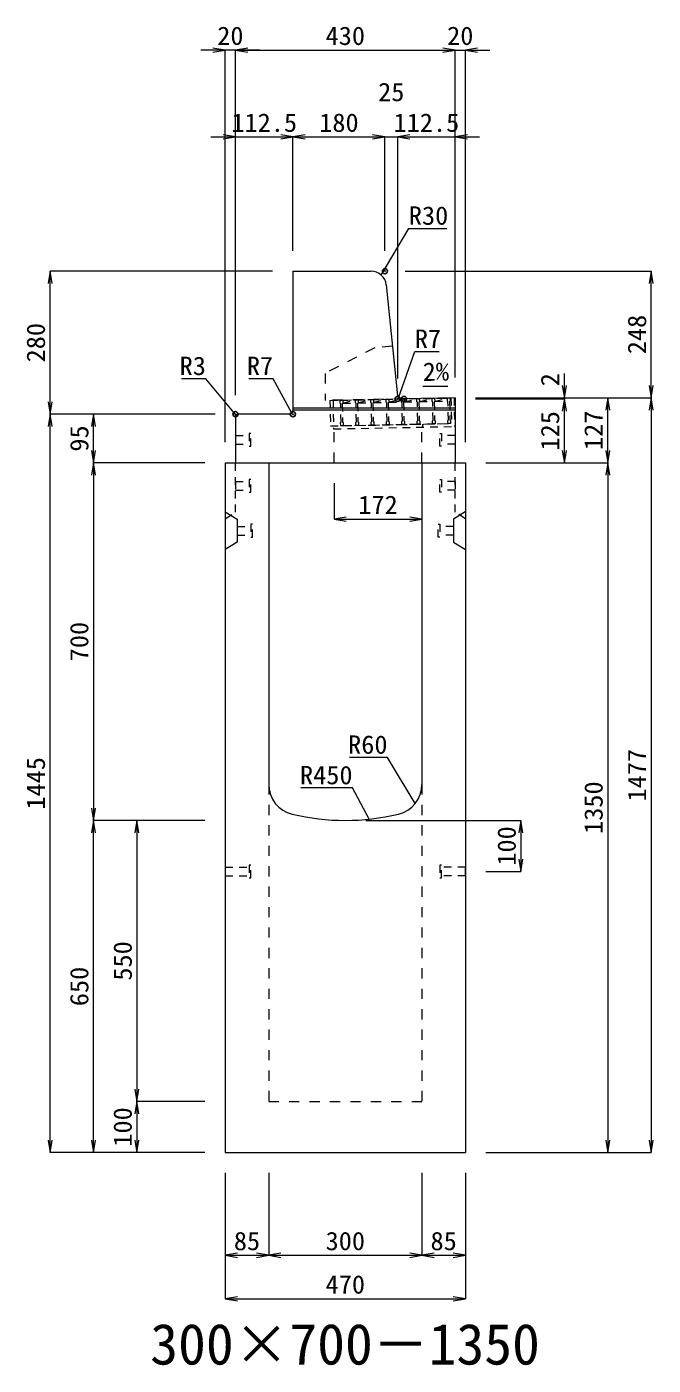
# Model space of a CAD drawing. Units: millimetres at full size; some dimension numbers follow another scale. Extents: x -18734 to 51600, y -18820 to 17820.
# Drawn here: x 21276 to 22503, y 12334 to 14953 of the extents above; entities that cross this region are included whole.
import ezdxf
from ezdxf.enums import TextEntityAlignment as Align

# ---------------------------------------------------------------- set-up
doc = ezdxf.new("R2010")
doc.units = ezdxf.units.MM
doc.header["$LTSCALE"] = 20
doc.header["$PDMODE"] = 32
doc.header["$PDSIZE"] = 10
doc.linetypes.add('USER1', pattern=[2, 1, -1])
doc.linetypes.add('USER2', pattern=[1.35, 0.75, -0.6])
for name, color, linetype, lineweight in [('インサート', 3, 'USER2', 9), ('グレーチング', 7, 'USER2', 5), ('受枠', 3, 'USER2', 9), ('寸法線', 7, 'Continuous', 13), ('引出線', 4, 'Continuous', 13), ('本体', 2, 'Continuous', 13), ('目地', 132, 'Continuous', 5)]:
    doc.layers.add(name, color=color, linetype=linetype, lineweight=lineweight)
doc.layers.add('作業エリア', color=11, linetype='Continuous')
doc.layers.add('文字', color=7, linetype='Continuous')
doc.styles.add('ＭＳ 明朝', font='')
doc.styles.get('ＭＳ 明朝').set_extended_font_data('MS Mincho')

# ---------------------------------------------------------------- blocks, each defined once
blk = doc.blocks.new('open_arrow')
at = {"color": 0, "linetype": 'Continuous', "lineweight": -2}
blk.add_lwpolyline([(7.5, 1.25), (0, 0), (7.5, -1.25)], dxfattribs=at)

msp = doc.modelspace()

# ---------------------------------------------------------------- linework, layer by layer
at = {"layer": 'インサート'}
for p, q in [((21685, 14153.5), (21712, 14153.5)), ((21685, 14153.5), (21685, 14136.5)), ((21715, 14157.5), (21712, 14157.5)), ((21712, 14157.5), (21712, 14132.5)), ((21715, 14132.5), (21715, 14157.5)), ((22085, 14157.5), (22088, 14157.5)), ((22085, 14132.5), (22085, 14157.5)), ((22088, 14157.5), (22088, 14132.5)), ((22115, 14153.5), (22088, 14153.5)), ((22115, 14153.5), (22115, 14136.5)), ((21685, 14136.5), (21712, 14136.5)), ((21712, 14132.5), (21715, 14132.5)), ((22088, 14132.5), (22085, 14132.5)), ((22115, 14136.5), (22088, 14136.5)), ((21715, 14067.5), (21712, 14067.5)), ((21712, 14067.5), (21712, 14042.5)), ((21715, 14042.5), (21715, 14067.5)), ((22085, 14067.5), (22088, 14067.5)), ((22085, 14042.5), (22085, 14067.5)), ((22088, 14067.5), (22088, 14042.5)), ((21685, 14063.5), (21712, 14063.5)), ((21685, 14063.5), (21685, 14046.5)), ((21685, 14046.5), (21712, 14046.5)), ((21712, 14042.5), (21715, 14042.5)), ((22088, 14042.5), (22085, 14042.5)), ((22115, 14063.5), (22088, 14063.5)), ((22115, 14046.5), (22088, 14046.5)), ((22115, 14063.5), (22115, 14046.5)), ((21688.2, 13975.5), (21715.2, 13975.5)), ((21688.2, 13975.5), (21688.2, 13958.5)), ((21718.2, 13979.5), (21715.2, 13979.5)), ((21715.2, 13979.5), (21715.2, 13954.5)), ((21718.2, 13954.5), (21718.2, 13979.5)), ((22081.8, 13979.5), (22084.8, 13979.5)), ((22081.8, 13954.5), (22081.8, 13979.5)), ((22084.8, 13979.5), (22084.8, 13954.5)), ((22111.8, 13975.5), (22084.8, 13975.5)), ((22111.8, 13975.5), (22111.8, 13958.5)), ((21688.2, 13958.5), (21715.2, 13958.5)), ((21715.2, 13954.5), (21718.2, 13954.5)), ((22084.8, 13954.5), (22081.8, 13954.5)), ((22111.8, 13958.5), (22084.8, 13958.5)), ((21665, 13308.5), (21712, 13308.5)), ((21665, 13308.5), (21665, 13291.5)), ((21715, 13312.5), (21712, 13312.5)), ((21712, 13312.5), (21712, 13287.5)), ((21715, 13287.5), (21715, 13312.5)), ((22088, 13312.5), (22085, 13312.5)), ((22085, 13312.5), (22085, 13287.5)), ((22088, 13287.5), (22088, 13312.5)), ((22135, 13308.5), (22088, 13308.5)), ((22135, 13291.5), (22135, 13308.5)), ((21665, 13291.5), (21712, 13291.5)), ((21712, 13287.5), (21715, 13287.5)), ((22085, 13287.5), (22088, 13287.5)), ((22135, 13291.5), (22088, 13291.5))]:
    msp.add_line(p, q, dxfattribs=at)
at = {"layer": 'グレーチング'}
for p, q in [((21889.92, 14222.5), (22104.88, 14226.8)), ((21985.03, 14218.4), (22009.9, 14224.9)), ((22015.02, 14219), (22039.89, 14225.5)), ((22045.01, 14219.6), (22069.89, 14226.1)), ((22075.01, 14220.2), (22099.88, 14226.7)), ((21895.04, 14216.6), (21919.92, 14223.1)), ((21895.04, 14216.6), (21920.04, 14217.1)), ((21925.04, 14217.2), (21949.91, 14223.7)), ((21925.04, 14217.2), (21950.03, 14217.7)), ((21955.03, 14217.8), (21979.91, 14224.3)), ((21955.03, 14217.8), (21980.03, 14218.3)), ((21985.03, 14218.4), (22010.02, 14218.9)), ((22015.02, 14219), (22040.01, 14219.5)), ((22045.01, 14219.6), (22070.01, 14220.1)), ((22075.01, 14220.2), (22100, 14220.7)), ((21890.92, 14172.51), (22105.88, 14176.81))]:
    msp.add_line(p, q, dxfattribs=at)
for points in [[(22009.9, 14224.9), (22014.9, 14225), (22015.02, 14219), (22014.04, 14217.98), (22014.76, 14181.99), (22015.78, 14181.01), (22015.9, 14175.01), (22010.9, 14174.91), (22010.78, 14180.91), (22011.76, 14181.93), (22011.04, 14217.92), (22010.02, 14218.9)], [(22039.89, 14225.5), (22044.89, 14225.6), (22045.01, 14219.6), (22044.03, 14218.58), (22044.75, 14182.59), (22045.77, 14181.61), (22045.89, 14175.61), (22040.89, 14175.51), (22040.77, 14181.51), (22041.75, 14182.53), (22041.03, 14218.52), (22040.01, 14219.5)], [(22069.89, 14226.1), (22074.89, 14226.2), (22075.01, 14220.2), (22074.03, 14219.18), (22074.75, 14183.19), (22075.77, 14182.21), (22075.89, 14176.21), (22070.89, 14176.11), (22070.77, 14182.11), (22071.75, 14183.13), (22071.03, 14219.12), (22070.01, 14220.1)], [(22099.88, 14226.7), (22104.88, 14226.8), (22105, 14220.8), (22104.02, 14219.78), (22104.74, 14183.79), (22105.76, 14182.81), (22105.88, 14176.81), (22100.88, 14176.71), (22100.76, 14182.71), (22101.74, 14183.73), (22101.02, 14219.72), (22100, 14220.7)], [(21889.92, 14222.5), (21894.92, 14222.6), (21895.04, 14216.6), (21894.06, 14215.58), (21894.78, 14179.59), (21895.8, 14178.61), (21895.92, 14172.61), (21890.92, 14172.51), (21890.8, 14178.51), (21891.78, 14179.53), (21891.06, 14215.52), (21890.04, 14216.5)], [(21919.92, 14223.1), (21924.92, 14223.2), (21925.04, 14217.2), (21924.06, 14216.18), (21924.78, 14180.19), (21925.8, 14179.21), (21925.92, 14173.21), (21920.92, 14173.11), (21920.8, 14179.11), (21921.78, 14180.13), (21921.06, 14216.12), (21920.04, 14217.1)], [(21949.91, 14223.7), (21954.91, 14223.8), (21955.03, 14217.8), (21954.05, 14216.78), (21954.77, 14180.79), (21955.79, 14179.81), (21955.91, 14173.81), (21950.91, 14173.71), (21950.79, 14179.71), (21951.77, 14180.73), (21951.05, 14216.72), (21950.03, 14217.7)], [(21979.91, 14224.3), (21984.91, 14224.4), (21985.03, 14218.4), (21984.05, 14217.38), (21984.77, 14181.39), (21985.79, 14180.41), (21985.91, 14174.41), (21980.91, 14174.31), (21980.79, 14180.31), (21981.77, 14181.33), (21981.05, 14217.32), (21980.03, 14218.3)]]:
    msp.add_lwpolyline(points, close=True, dxfattribs=at)
at = {"layer": '作業エリア'}
for p in [(21977.5, 14475), (22002.5, 14225), (22015, 14225), (21685, 14195), (21797.5, 14195)]:
    msp.add_point(p, dxfattribs=at)
at = {"layer": '受枠'}
for p, q in [((21869.93, 14222.1), (22112.88, 14226.96)), ((22106.88, 14226.84), (22107.88, 14176.85)), ((22112.88, 14226.96), (22114, 14170.97)), ((21869.93, 14222.1), (21870.93, 14172.11)), ((21875.93, 14222.22), (21877.05, 14166.23)), ((21870.93, 14172.11), (22107.88, 14176.85)), ((22050.89, 14175.71), (22051.01, 14169.71)), ((21877.05, 14166.23), (22114, 14170.97))]:
    msp.add_line(p, q, dxfattribs=at)
at = {"layer": '寸法線'}
for p, q in [((21733, 14907.69), (21617, 14907.69)), ((21665, 14140), (21665, 14907.69)), ((21685, 14907.69), (22115, 14907.69)), ((21685, 14232), (21685, 14907.69)), ((21685, 14232), (21685, 14907.69)), ((22067, 14907.69), (22183, 14907.69)), ((22115, 14267), (22115, 14907.69)), ((22115, 14267), (22115, 14907.69)), ((22135, 14140), (22135, 14907.69)), ((21637, 14737.69), (21797.5, 14737.69)), ((21685, 14232), (21685, 14737.69)), ((21797.5, 14737.69), (21977.5, 14737.69)), ((21797.5, 14515), (21797.5, 14737.69)), ((21797.5, 14515), (21797.5, 14737.69)), ((21929.5, 14737.69), (22050.5, 14737.69)), ((21977.5, 14515), (21977.5, 14737.69)), ((21977.5, 14515), (21977.5, 14737.69)), ((22002.5, 14265), (22002.5, 14737.69)), ((22002.5, 14737.69), (22163, 14737.69)), ((22002.5, 14265), (22002.5, 14737.69)), ((22115, 14267), (22115, 14737.69)), ((21322.06, 14195), (21322.06, 14475)), ((21757.5, 14475), (21322.06, 14475)), ((22017.5, 14475), (22498.78, 14475)), ((22498.78, 14227), (22498.78, 14475)), ((22328.78, 14177), (22328.78, 14275)), ((22155, 14227), (22498.78, 14227)), ((22155, 14227), (22413.78, 14227)), ((22155, 14227), (22328.78, 14227)), ((22155, 14227), (22498.78, 14227)), ((22155, 14225), (22328.78, 14225)), ((22155, 14225), (22328.78, 14225)), ((22328.78, 14100), (22328.78, 14225)), ((22413.78, 14100), (22413.78, 14227)), ((22498.78, 14227), (22498.78, 12750)), ((21322.06, 12750), (21322.06, 14195)), ((21645, 14195), (21322.06, 14195)), ((21645, 14195), (21322.06, 14195)), ((21407.06, 14100), (21407.06, 14195)), ((21645, 14195), (21407.06, 14195)), ((21407.06, 14100), (21407.06, 13400)), ((21625, 14100), (21407.06, 14100)), ((21625, 14100), (21407.06, 14100)), ((22175, 14100), (22413.78, 14100)), ((22175, 14100), (22413.78, 14100)), ((22175, 14100), (22328.78, 14100)), ((22413.78, 14100), (22413.78, 12750)), ((21878, 14060), (21878, 13989.77)), ((21878, 13989.77), (22050, 13989.77)), ((21625, 13400), (21407.06, 13400)), ((21407.06, 12750), (21407.06, 13400)), ((21625, 13400), (21407.06, 13400)), ((21492.06, 13400), (21492.06, 12850)), ((21625, 13400), (21492.06, 13400)), ((21940, 13400), (22243.78, 13400)), ((22243.78, 13400), (22243.78, 13300)), ((22175, 13300), (22243.78, 13300)), ((21625, 12850), (21492.06, 12850)), ((21492.06, 12850), (21492.06, 12750)), ((21625, 12850), (21492.06, 12850)), ((21625, 12750), (21322.06, 12750)), ((21625, 12750), (21407.06, 12750)), ((21625, 12750), (21492.06, 12750)), ((22175, 12750), (22413.78, 12750)), ((22175, 12750), (22498.78, 12750)), ((21665, 12710), (21665, 12548.84)), ((21665, 12710), (21665, 12463.84)), ((21750, 12710), (21750, 12548.84)), ((21750, 12710), (21750, 12548.84)), ((22050, 12710), (22050, 12548.84)), ((22050, 12710), (22050, 12548.84)), ((22135, 12710), (22135, 12548.84)), ((22135, 12710), (22135, 12463.84)), ((21665, 12548.84), (21750, 12548.84)), ((21750, 12548.84), (22050, 12548.84)), ((22050, 12548.84), (22135, 12548.84)), ((21665, 12463.84), (22135, 12463.84))]:
    msp.add_line(p, q, dxfattribs=at)
at = {"layer": '引出線'}
for points in [[(21970.48, 14467.24), (22024.33, 14558.64), (22099, 14558.64)], [(22004.14, 14226.81), (22036.08, 14317.58), (22084.01, 14317.58)], [(21685.88, 14194.12), (21627.15, 14264.49), (21579.43, 14264.49)], [(21795.45, 14197.05), (21758.75, 14264.49), (21710.82, 14264.49)], [(22052.12, 14249.12), (22100.83, 14250.1), (22052.08, 14249.12)], [(22037.07, 13433.32), (21982.66, 13523.21), (21907.98, 13523.21)], [(21946.44, 13402.4), (21914.22, 13463.55), (21813.21, 13463.55)]]:
    msp.add_lwpolyline(points, dxfattribs=at)
at = {"layer": '本体'}
for p, q in [((21797.5, 14475), (21797.5, 14202)), ((21797.5, 14475), (21950.35, 14475)), ((21980.2, 14447.99), (22001.87, 14231.3)), ((22015, 14225), (22008.83, 14225)), ((22115, 14227), (22015, 14225)), ((22115, 14227), (22115, 14100)), ((21685, 14192), (21685, 14100)), ((21790.5, 14195), (21688, 14195)), ((21665, 14100), (21665, 12750)), ((21665, 14100), (21750, 14100)), ((21685, 14100), (22115, 14100)), ((21750, 14100), (21750, 13470.53)), ((22050, 14100), (22135, 14100)), ((22050, 14100), (22050, 13470.53)), ((22135, 14100), (22135, 12750)), ((21665, 12750), (22135, 12750))]:
    msp.add_line(p, q, dxfattribs=at)
at = {"layer": '本体', "linetype": 'USER1'}
for p, q in [((21957.5, 14325), (21860.5, 14275)), ((21992.2, 14328), (21957.5, 14325)), ((21860.5, 14275), (21860.5, 14221.91)), ((22015, 14225), (21860.5, 14221.91)), ((21878, 14100), (21878, 14172.25)), ((22050, 14100), (22050, 14175.69))]:
    msp.add_line(p, q, dxfattribs=at)
at = {"layer": '本体', "linetype": 'USER2', "lineweight": 9}
for p, q in [((21685, 14003), (21685, 14100)), ((22115, 14003), (22115, 14100)), ((21665, 13990.5), (21685, 14003)), ((22135, 13990.5), (22115, 14003))]:
    msp.add_line(p, q, dxfattribs=at)
at = {"layer": '本体', "lineweight": 9}
for p, q in [((21665, 14004), (21688.2, 13989.5)), ((21688.2, 13989.5), (21688.2, 13944.5)), ((22134.58, 14003.74), (22111.8, 13989.5)), ((22111.8, 13989.5), (22111.8, 13944.5)), ((21688.2, 13944.5), (21665, 13930)), ((22111.8, 13944.5), (22135, 13930))]:
    msp.add_line(p, q, dxfattribs=at)
at = {"layer": '本体', "linetype": 'USER1', "lineweight": 15}
for p, q in [((21750, 13470.53), (21750, 12850)), ((22050, 13470.53), (22050, 12850)), ((21750, 12850), (22050, 12850))]:
    msp.add_line(p, q, dxfattribs=at)
at = {"layer": '本体'}
for centre, radius, start, end in [((21950.35, 14445), 30, 5.71059, 90), ((22008.83, 14232), 7, 185.71059, 270), ((21790.5, 14202), 7, 270, 0), ((21688, 14192), 3, 90, 180), ((21810, 13470.53), 60, 180, 256.65764), ((21990, 13470.53), 60, 283.34236, 0), ((21900, 13850), 450, 256.65764, 283.34236)]:
    msp.add_arc(centre, radius, start, end, dxfattribs=at)
at = {"layer": '目地'}
for p, q in [((22115, 14207), (21797.5, 14207)), ((22115, 14203), (21797.5, 14203))]:
    msp.add_line(p, q, dxfattribs=at)

# ---------------------------------------------------------------- block references
at = {"layer": '寸法線', "xscale": 3.2, "yscale": 3.2}
for p, rotation in [((21665, 14907.69), 180), ((22115, 14907.69), 180), ((22115, 14907.69), 180), ((21685, 14737.69), 180), ((21797.5, 14737.69), 180), ((21977.5, 14737.69), 180), ((21977.5, 14737.69), 180), ((21322.06, 14475), 270), ((22498.78, 14475), 270), ((22328.78, 14227), 90), ((22498.78, 14227), 90), ((22328.78, 14225), 270), ((22328.78, 14225), 270), ((22413.78, 14227), 270), ((22498.78, 14227), 270), ((21322.06, 14195), 90), ((21322.06, 14195), 270), ((21407.06, 14195), 270), ((21407.06, 14100), 90), ((22328.78, 14100), 90), ((22413.78, 14100), 90), ((21407.06, 14100), 270), ((22413.78, 14100), 270), ((22050, 13989.77), 180), ((21407.06, 13400), 90), ((21407.06, 13400), 270), ((21492.06, 13400), 270), ((22243.78, 13400), 270), ((22243.78, 13300), 90), ((21492.06, 12850), 90), ((21492.06, 12850), 270), ((21322.06, 12750), 90), ((21407.06, 12750), 90), ((21492.06, 12750), 90), ((22413.78, 12750), 90), ((22498.78, 12750), 90), ((21750, 12548.84), 180), ((22050, 12548.84), 180), ((22135, 12548.84), 180), ((22135, 12463.84), 180)]:
    msp.add_blockref('open_arrow', p, dxfattribs=dict(at, rotation=rotation))
for p in [(21685, 14907.69), (21685, 14907.69), (22135, 14907.69), (21797.5, 14737.69), (22002.5, 14737.69), (22002.5, 14737.69), (22115, 14737.69), (21878, 13989.77), (21665, 12548.84), (21750, 12548.84), (22050, 12548.84), (21665, 12463.84)]:
    msp.add_blockref('open_arrow', p, dxfattribs=at)
at = {"layer": '引出線', "xscale": 0.0533, "yscale": 0.0533}
for p, rotation in [((21970.48, 14467.24), 59.5), ((22004.14, 14226.81), 70.6), ((22052.12, 14249.12), 1.1), ((21685.88, 14194.12), 129.8), ((21795.45, 14197.05), 118.6), ((22037.07, 13433.32), 121.2), ((21946.44, 13402.4), 117.8)]:
    msp.add_blockref('open_arrow', p, dxfattribs=dict(at, rotation=rotation))

# ---------------------------------------------------------------- texts
at = {"layer": '寸法線', "style": 'ＭＳ 明朝', "width": 1.05}
for s, p in [('20', (21675, 14935.69)), ('430', (21900, 14935.69)), ('20', (22125, 14935.69)), ('25', (21990, 14825.69)), ('112.5', (21741.25, 14765.69)), ('180', (21887.5, 14765.69)), ('112.5', (22058.75, 14765.69)), ('172', (21964, 14017.77)), ('85', (21707.5, 12576.84)), ('300', (21900, 12576.84)), ('85', (22092.5, 12576.84)), ('470', (21900, 12491.84))]:
    msp.add_text(s, height=36.03, dxfattribs=at).set_placement(p, align=Align.MIDDLE_CENTER)
for s, p in [('248', (22470.78, 14351)), ('280', (21294.06, 14335)), ('2', (22300.78, 14262.59)), ('127', (22385.78, 14163.5)), ('125', (22300.78, 14162.5)), ('95', (21379.06, 14147.5)), ('700', (21379.06, 13750)), ('1445', (21294.06, 13472.5)), ('1477', (22470.78, 13488.5)), ('1350', (22385.78, 13425)), ('100', (22215.78, 13350)), ('550', (21464.06, 13125)), ('650', (21379.06, 13075)), ('100', (21464.06, 12800))]:
    msp.add_text(s, height=36.03, rotation=90, dxfattribs=at).set_placement(p, align=Align.MIDDLE_CENTER)
at = {"layer": '引出線', "style": 'ＭＳ 明朝', "width": 1.05}
for s, p in [('R30', (22024.33, 14601.84)), ('R7', (22036.08, 14360.78))]:
    msp.add_text(s, height=36.03, dxfattribs=at).set_placement(p, align=Align.TOP_LEFT)
for s, p in [('R3', (21627.15, 14307.69)), ('R7', (21758.75, 14307.69)), ('R60', (21982.66, 13566.41)), ('R450', (21914.22, 13506.75))]:
    msp.add_text(s, height=36.03, dxfattribs=at).set_placement(p, align=Align.TOP_RIGHT)
msp.add_text('2%', height=36.03, rotation=1.146, dxfattribs=at).set_placement((22051.15, 14296.02), align=Align.TOP_LEFT)
at = {"layer": '文字', "style": 'ＭＳ 明朝'}
msp.add_text('300×700－1350', height=80.06, dxfattribs=at).set_placement((21899.52, 12375.03), align=Align.MIDDLE_CENTER)

doc.saveas('drawing.dxf')
